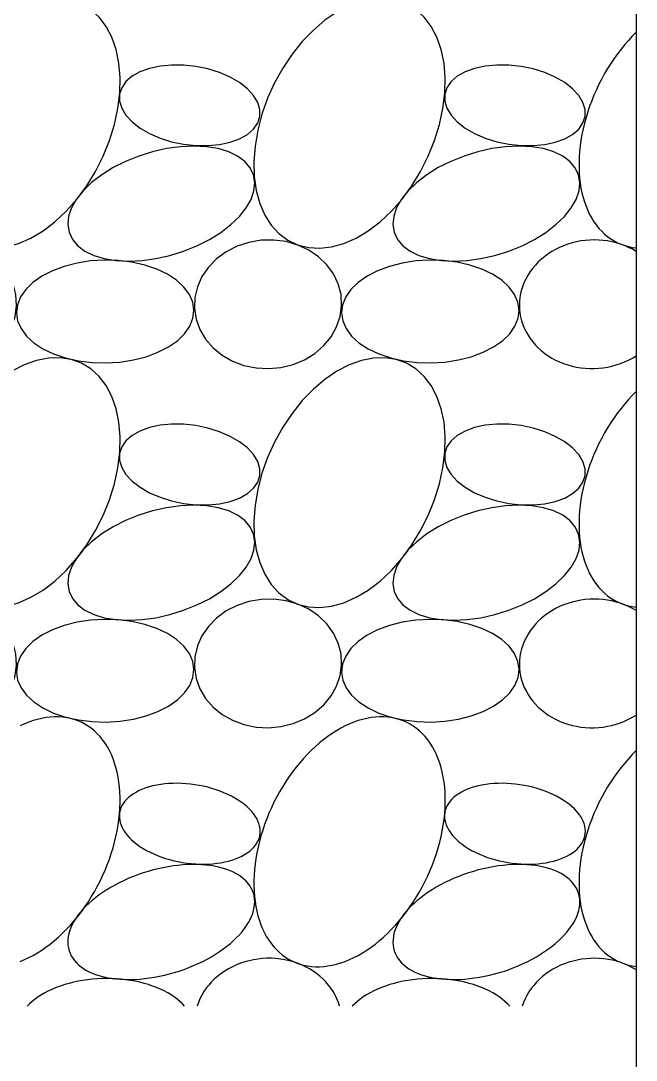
# Model space of a CAD drawing. Extents: x 10 to 698, y 9 to 300.
# Drawn here: x 652.119 to 654.011, y 136.613 to 139.807 of the extents above; entities that cross this region are included whole.
import ezdxf

# ---------------------------------------------------------------- set-up
doc = ezdxf.new("R2010")
doc.units = 0
doc.header["$LTSCALE"] = 0.5
doc.header["$MEASUREMENT"] = 0
doc.layers.get('0').update_dxf_attribs({"linetype": 'CONTINUOUS'})
doc.layers.add('A-ANNO-SYMB', color=7, linetype='CONTINUOUS')
doc.layers.add('A-DETL-PATT', color=8, linetype='CONTINUOUS')

# ---------------------------------------------------------------- blocks, each defined once
blk = doc.blocks.new('BATT-01')
at = {"flags": 128}
for points in [[(-0.06648, 0.06741), (-0.07044, 0.06884), (-0.07469, 0.06949), (-0.07917, 0.06935), (-0.0838, 0.06843), (-0.0885, 0.06674), (-0.09321, 0.0643), (-0.09783, 0.06116), (-0.1023, 0.05738), (-0.10654, 0.053), (-0.11048, 0.04811), (-0.11406, 0.04278), (-0.11721, 0.0371), (-0.1199, 0.03117), (-0.12206, 0.02508), (-0.12368, 0.01893), (-0.12471, 0.01282), (-0.12515, 0.00685), (-0.12498, 0.00113), (-0.12421, -0.00426), (-0.12285, -0.00922), (-0.12093, -0.01368), (-0.11847, -0.01756), (-0.11552, -0.0208), (-0.11213, -0.02335), (-0.10834, -0.02515), (-0.10422, -0.0262), (-0.09985, -0.02645), (-0.09529, -0.02592), (-0.09061, -0.02461), (-0.0859, -0.02254), (-0.08122, -0.01975), (-0.07667, -0.01628), (-0.07231, -0.01219), (-0.06821, -0.00755), (-0.06444, -0.00243), (-0.06107, 0.00309), (-0.05814, 0.0089), (-0.05571, 0.01493), (-0.05382, 0.02106), (-0.05249, 0.0272), (-0.05176, 0.03325), (-0.05162, 0.03911), (-0.05209, 0.04467), (-0.05315, 0.04986), (-0.0548, 0.05458), (-0.05699, 0.05876), (-0.0597, 0.06233), (-0.06288, 0.06523)], [(-0.0518, 0.0327), (-0.0518, 0.03004), (-0.05098, 0.02734), (-0.04936, 0.02466), (-0.047, 0.02211), (-0.04397, 0.01974), (-0.04036, 0.01764), (-0.03627, 0.01587), (-0.03184, 0.01448), (-0.0272, 0.01352), (-0.02248, 0.01301), (-0.01783, 0.01297), (-0.0134, 0.0134), (-0.00932, 0.01429), (-0.00571, 0.0156), (-0.00268, 0.01731), (-0.00032, 0.01936), (0.00129, 0.02168), (0.00211, 0.02421), (0.00211, 0.02687), (0.00129, 0.02958), (-0.00032, 0.03225), (-0.00268, 0.03481), (-0.00571, 0.03717), (-0.00933, 0.03927), (-0.01341, 0.04104), (-0.01785, 0.04243), (-0.02249, 0.04339), (-0.02721, 0.0439), (-0.03185, 0.04395), (-0.03628, 0.04352), (-0.04037, 0.04263), (-0.04398, 0.04131), (-0.04701, 0.0396), (-0.04937, 0.03756), (-0.05098, 0.03523)], [(-0.07123, -0.0203), (-0.06995, -0.02303), (-0.0679, -0.02545), (-0.06514, -0.02751), (-0.06172, -0.02917), (-0.05772, -0.03038), (-0.05324, -0.03112), (-0.04836, -0.03137), (-0.0432, -0.03112), (-0.03788, -0.03039), (-0.03252, -0.02919), (-0.02722, -0.02754), (-0.02212, -0.02548), (-0.01732, -0.02307), (-0.01294, -0.02034), (-0.00907, -0.01737), (-0.00579, -0.01421), (-0.00319, -0.01095), (-0.00131, -0.00765), (-0.00021, -0.00438), (0.0001, -0.00123), (-0.00039, 0.00175), (-0.00167, 0.00448), (-0.00372, 0.0069), (-0.00648, 0.00897), (-0.0099, 0.01062), (-0.0139, 0.01183), (-0.01839, 0.01257), (-0.02326, 0.01282), (-0.02842, 0.01257), (-0.03374, 0.01184), (-0.03911, 0.01064), (-0.0444, 0.00899), (-0.0495, 0.00694), (-0.0543, 0.00452), (-0.05868, 0.00179), (-0.06255, -0.00118), (-0.06583, -0.00433), (-0.06843, -0.0076), (-0.07031, -0.0109), (-0.07141, -0.01417), (-0.07172, -0.01732)], [(-0.14801, -0.04955), (-0.14737, -0.05369), (-0.14593, -0.05767), (-0.14373, -0.06137), (-0.14085, -0.06468), (-0.13736, -0.06751), (-0.13336, -0.06978), (-0.12897, -0.07142), (-0.12431, -0.07238), (-0.11952, -0.07264), (-0.11473, -0.07219), (-0.11009, -0.07104), (-0.10573, -0.06923), (-0.10177, -0.0668), (-0.09833, -0.06383), (-0.0955, -0.06041), (-0.09337, -0.05662), (-0.09199, -0.05259), (-0.09142, -0.04842), (-0.09166, -0.04423), (-0.0927, -0.04016), (-0.09453, -0.03631), (-0.09708, -0.03279), (-0.10028, -0.0297), (-0.10403, -0.02715), (-0.10825, -0.02519), (-0.11279, -0.02388), (-0.11753, -0.02327), (-0.12233, -0.02336), (-0.12706, -0.02417), (-0.13158, -0.02565), (-0.13576, -0.02778), (-0.13947, -0.03049), (-0.14262, -0.0337), (-0.14511, -0.03732), (-0.14687, -0.04124), (-0.14784, -0.04536)], [(-0.09144, -0.05124), (-0.09098, -0.05432), (-0.08968, -0.05731), (-0.0876, -0.06014), (-0.08476, -0.06274), (-0.08125, -0.06504), (-0.07715, -0.06699), (-0.07257, -0.06854), (-0.06761, -0.06965), (-0.06239, -0.0703), (-0.05705, -0.07046), (-0.05172, -0.07014), (-0.04653, -0.06934), (-0.0416, -0.06809), (-0.03707, -0.0664), (-0.03303, -0.06433), (-0.02959, -0.06193), (-0.02683, -0.05925), (-0.02482, -0.05636), (-0.02362, -0.05333), (-0.02324, -0.05024), (-0.02371, -0.04716), (-0.025, -0.04416), (-0.02709, -0.04134), (-0.02993, -0.03874), (-0.03344, -0.03643), (-0.03753, -0.03448), (-0.04212, -0.03293), (-0.04708, -0.03182), (-0.0523, -0.03118), (-0.05763, -0.03101), (-0.06296, -0.03133), (-0.06816, -0.03213), (-0.07308, -0.03339), (-0.07762, -0.03507), (-0.08166, -0.03714), (-0.0851, -0.03955), (-0.08786, -0.04223), (-0.08986, -0.04512), (-0.09107, -0.04815)]]:
    blk.add_lwpolyline(points, close=True, dxfattribs=at)

msp = doc.modelspace()

# ---------------------------------------------------------------- linework, layer by layer
at = {"layer": 'A-ANNO-SYMB'}
msp.add_line((654.01087003, 144.53828169), (654.01087003, 134.43923824), dxfattribs=at)
at = {"layer": 'A-DETL-PATT', "flags": 128}
for points in [[(654.01087003, 139.77184177), (653.99877235, 139.75964118), (653.98694311, 139.7468892), (653.97540665, 139.73361209), (653.96418671, 139.71983716), (653.95330639, 139.70559278), (653.94278808, 139.69090825), (653.93265343, 139.6758138), (653.92292331, 139.66034051), (653.91361772, 139.64452021), (653.90475584, 139.62838547), (653.89635589, 139.6119695), (653.88843518, 139.59530608), (653.88100999, 139.57842951), (653.87409561, 139.56137453), (653.86770628, 139.54417624), (653.86185514, 139.52687003), (653.85655424, 139.50949153), (653.85181449, 139.49207651), (653.84764563, 139.4746608), (653.84405627, 139.45728026), (653.84105377, 139.43997065), (653.83864432, 139.42276761), (653.83683288, 139.40570653), (653.83562318, 139.38882255), (653.8350177, 139.3721504), (653.8350177, 139.35572439), (653.83562318, 139.33957835), (653.83683288, 139.3237455), (653.83864432, 139.30825843), (653.84105377, 139.29314901), (653.84405627, 139.27844834), (653.84764563, 139.26418668), (653.85181449, 139.25039338), (653.85655424, 139.23709684), (653.86185514, 139.22432441), (653.86770628, 139.21210239), (653.87409561, 139.20045593), (653.88100999, 139.18940901), (653.88843518, 139.17898435), (653.89635589, 139.16920342), (653.90475584, 139.16008635), (653.91361772, 139.1516519), (653.92292331, 139.14391743), (653.93265343, 139.13689886), (653.94278808, 139.13061064), (653.95330639, 139.12506571), (653.96418671, 139.12027548), (653.97540665, 139.11624981), (653.98694311, 139.11299698), (653.99877235, 139.1105237), (654.01087003, 139.10883505)], [(654.01087003, 139.09822489), (653.99942046, 139.10481101), (653.98752122, 139.11076977), (653.97521654, 139.11607902), (653.96255216, 139.12071903), (653.94957513, 139.12467256), (653.93633369, 139.12792491), (653.92287706, 139.13046399), (653.90925524, 139.13228038), (653.89551886, 139.1333673), (653.88171898, 139.13372074), (653.86790688, 139.13333937), (653.85413389, 139.13222461), (653.84045121, 139.1303806), (653.82690969, 139.12781421), (653.81355965, 139.12453495), (653.80045071, 139.12055503), (653.7876316, 139.11588924), (653.77514996, 139.11055491), (653.76305217, 139.10457188), (653.75138319, 139.09796237), (653.74018641, 139.09075095), (653.72950342, 139.08296443), (653.71937394, 139.07463174), (653.70983561, 139.06578385), (653.70092388, 139.05645366), (653.69267188, 139.04667582), (653.68511027, 139.03648669), (653.67826715, 139.02592413), (653.67216796, 139.0150274), (653.66683537, 139.003837), (653.66228919, 138.99239451), (653.65854633, 138.98074247), (653.65562069, 138.96892418), (653.65352314, 138.95698356), (653.65226149, 138.944965), (653.65184042, 138.93291315), (653.65226149, 138.92087282), (653.65352314, 138.90888875), (653.65562069, 138.89700548), (653.65854633, 138.88526718), (653.66228919, 138.87371746), (653.66683537, 138.86239927), (653.67216796, 138.85135466), (653.67826715, 138.84062468), (653.68511027, 138.83024921), (653.69267188, 138.82026681), (653.70092388, 138.81071459), (653.70983561, 138.80162803), (653.71937394, 138.79304092), (653.72950342, 138.78498518), (653.74018641, 138.77749072), (653.75138319, 138.77058543), (653.76305217, 138.76429495), (653.77514996, 138.75864266), (653.7876316, 138.75364958), (653.80045071, 138.74933426), (653.81355965, 138.74571274), (653.82690969, 138.74279847), (653.84045121, 138.7406023), (653.85413389, 138.73913238), (653.86790688, 138.73839417), (653.88171898, 138.73839042), (653.89551886, 138.73912114), (653.90925524, 138.74058362), (653.92287706, 138.74277243), (653.93633369, 138.74567941), (653.94957513, 138.74929378), (653.96255216, 138.7536021), (653.97521654, 138.75858836), (653.98752122, 138.76423402), (653.99942046, 138.7705181), (654.01087003, 138.77741725)], [(654.01087003, 138.66812308), (653.99877235, 138.65592248), (653.98694311, 138.64317051), (653.97540665, 138.62989339), (653.96418671, 138.61611846), (653.95330639, 138.60187408), (653.94278808, 138.58718955), (653.93265343, 138.57209511), (653.92292331, 138.55662181), (653.91361772, 138.54080151), (653.90475584, 138.52466678), (653.89635589, 138.5082508), (653.88843518, 138.49158738), (653.88100999, 138.47471082), (653.87409561, 138.45765583), (653.86770628, 138.44045754), (653.86185514, 138.42315134), (653.85655424, 138.40577284), (653.85181449, 138.38835781), (653.84764563, 138.3709421), (653.84405627, 138.35356156), (653.84105377, 138.33625196), (653.83864432, 138.31904891), (653.83683288, 138.30198784), (653.83562318, 138.28510385), (653.8350177, 138.2684317), (653.8350177, 138.2520057), (653.83562318, 138.23585966), (653.83683288, 138.2200268), (653.83864432, 138.20453973), (653.84105377, 138.18943031), (653.84405627, 138.17472964), (653.84764563, 138.16046798), (653.85181449, 138.14667469), (653.85655424, 138.13337814), (653.86185514, 138.12060571), (653.86770628, 138.10838369), (653.87409561, 138.09673724), (653.88100999, 138.08569031), (653.88843518, 138.07526566), (653.89635589, 138.06548473), (653.90475584, 138.05636765), (653.91361772, 138.0479332), (653.92292331, 138.04019874), (653.93265343, 138.03318017), (653.94278808, 138.02689195), (653.95330639, 138.02134701), (653.96418671, 138.01655678), (653.97540665, 138.01253111), (653.98694311, 138.00927829), (653.99877235, 138.006805), (654.01087003, 138.00511635)], [(654.01087003, 137.99450619), (653.99942046, 138.00109231), (653.98752122, 138.00705107), (653.97521654, 138.01236032), (653.96255216, 138.01700033), (653.94957513, 138.02095386), (653.93633369, 138.02420621), (653.92287706, 138.0267453), (653.90925524, 138.02856168), (653.89551886, 138.02964861), (653.88171898, 138.03000204), (653.86790688, 138.02962067), (653.85413389, 138.02850591), (653.84045121, 138.02666191), (653.82690969, 138.02409551), (653.81355965, 138.02081626), (653.80045071, 138.01683634), (653.7876316, 138.01217054), (653.77514996, 138.00683622), (653.76305217, 138.00085318), (653.75138319, 137.99424367), (653.74018641, 137.98703225), (653.72950342, 137.97924573), (653.71937394, 137.97091304), (653.70983561, 137.96206516), (653.70092388, 137.95273496), (653.69267188, 137.94295712), (653.68511027, 137.93276799), (653.67826715, 137.92220543), (653.67216796, 137.9113087), (653.66683537, 137.9001183), (653.66228919, 137.88867581), (653.65854633, 137.87702377), (653.65562069, 137.86520548), (653.65352314, 137.85326486), (653.65226149, 137.8412463), (653.65184042, 137.82919446), (653.65226149, 137.81715412), (653.65352314, 137.80517005), (653.65562069, 137.79328678), (653.65854633, 137.78154848), (653.66228919, 137.76999877), (653.66683537, 137.75868057), (653.67216796, 137.74763596), (653.67826715, 137.73690598), (653.68511027, 137.72653051), (653.69267188, 137.71654812), (653.70092388, 137.70699589), (653.70983561, 137.69790934), (653.71937394, 137.68932223), (653.72950342, 137.68126648), (653.74018641, 137.67377203), (653.75138319, 137.66686673), (653.76305217, 137.66057625), (653.77514996, 137.65492397), (653.7876316, 137.64993088), (653.80045071, 137.64561556), (653.81355965, 137.64199404), (653.82690969, 137.63907978), (653.84045121, 137.6368836), (653.85413389, 137.63541368), (653.86790688, 137.63467547), (653.88171898, 137.63467172), (653.89551886, 137.63540245), (653.90925524, 137.63686493), (653.92287706, 137.63905373), (653.93633369, 137.64196072), (653.94957513, 137.64557509), (653.96255216, 137.64988341), (653.97521654, 137.65486966), (653.98752122, 137.66051532), (653.99942046, 137.6667994), (654.01087003, 137.67369856)], [(652.11683552, 136.91676495), (652.13022817, 136.92220333), (652.143621, 136.92839222), (652.15698625, 136.9353188), (652.17029624, 136.94296871), (652.18352336, 136.95132611), (652.1966402, 136.96037365), (652.20961957, 136.9700926), (652.22243459, 136.98046281), (652.23505867, 136.99146279), (652.24746566, 137.00306973), (652.25962985, 137.01525958), (652.27152601, 137.02800708), (652.2831295, 137.0412858), (652.29441626, 137.05506822), (652.3053629, 137.06932577), (652.31594673, 137.08402891), (652.32614582, 137.09914715), (652.33593902, 137.11464917), (652.34530604, 137.13050283), (652.35422747, 137.14667528), (652.3626848, 137.16313299), (652.37066052, 137.17984186), (652.37813809, 137.19676725), (652.38510201, 137.21387408), (652.39153786, 137.23112689), (652.39743228, 137.24848993), (652.40277307, 137.26592721), (652.40754915, 137.28340259), (652.41175063, 137.30087984), (652.41536879, 137.31832275), (652.41839614, 137.33569515), (652.4208264, 137.35296105), (652.42265454, 137.37008465), (652.42387677, 137.38703047), (652.42449054, 137.40376338), (652.4244946, 137.4202487), (652.42388893, 137.43645226), (652.42267479, 137.45234048), (652.4208547, 137.46788043), (652.41843242, 137.48303989), (652.41541298, 137.49778745), (652.41180263, 137.51209255), (652.40760887, 137.52592552), (652.40284037, 137.53925771), (652.39750703, 137.55206147), (652.3916199, 137.56431027), (652.38519117, 137.57597873), (652.37823419, 137.58704265), (652.37076335, 137.59747911), (652.36279416, 137.60726648), (652.35434312, 137.61638446), (652.34542776, 137.62481417), (652.33606654, 137.63253812), (652.32627888, 137.63954032), (652.31608506, 137.64580624), (652.30550621, 137.6513229), (652.29456425, 137.65607886), (652.28328186, 137.66006428), (652.27168243, 137.66327088), (652.25979, 137.66569202), (652.24762922, 137.66732269), (652.23522529, 137.6681595), (652.22260393, 137.66820072), (652.20979128, 137.66744626), (652.19681392, 137.66589769), (652.18369873, 137.66355822), (652.1704729, 137.66043269), (652.15716384, 137.65652759), (652.14379914, 137.651851), (652.13040649, 137.64641263), (652.11701366, 137.64022374)], [(654.01087003, 137.56440438), (653.99877235, 137.55220379), (653.98694311, 137.53945181), (653.97540665, 137.52617469), (653.96418671, 137.51239977), (653.95330639, 137.49815538), (653.94278808, 137.48347086), (653.93265343, 137.46837641), (653.92292331, 137.45290312), (653.91361772, 137.43708282), (653.90475584, 137.42094808), (653.89635589, 137.40453211), (653.88843518, 137.38786869), (653.88100999, 137.37099212), (653.87409561, 137.35393714), (653.86770628, 137.33673884), (653.86185514, 137.31943264), (653.85655424, 137.30205414), (653.85181449, 137.28463911), (653.84764563, 137.26722341), (653.84405627, 137.24984287), (653.84105377, 137.23253326), (653.83864432, 137.21533022), (653.83683288, 137.19826914), (653.83562318, 137.18138515), (653.8350177, 137.164713), (653.8350177, 137.148287), (653.83562318, 137.13214096), (653.83683288, 137.11630811), (653.83864432, 137.10082103), (653.84105377, 137.08571161), (653.84405627, 137.07101095), (653.84764563, 137.05674929), (653.85181449, 137.04295599), (653.85655424, 137.02965944), (653.86185514, 137.01688702), (653.86770628, 137.004665), (653.87409561, 136.99301854), (653.88100999, 136.98197161), (653.88843518, 136.97154696), (653.89635589, 136.96176603), (653.90475584, 136.95264896), (653.91361772, 136.94421451), (653.92292331, 136.93648004), (653.93265343, 136.92946147), (653.94278808, 136.92317325), (653.95330639, 136.91762832), (653.96418671, 136.91283809), (653.97540665, 136.90881242), (653.98694311, 136.90555959), (653.99877235, 136.90308631), (654.01087003, 136.90139766)], [(653.09897894, 136.77896613), (653.09525373, 136.79054088), (653.09072213, 136.80188457), (653.08540105, 136.8129549), (653.07931033, 136.82371058), (653.07247267, 136.83411153), (653.06491358, 136.84411895), (653.05666123, 136.85369552), (653.04774641, 136.86280555), (653.03820235, 136.87141506), (653.02806464, 136.87949194), (653.01737108, 136.88700609), (653.00616155, 136.89392947), (652.99447783, 136.90023629), (652.98236351, 136.90590302), (652.96986374, 136.91090852), (652.95702514, 136.91523415), (652.94389558, 136.91886376), (652.93052402, 136.92178382), (652.91696031, 136.92398345), (652.90325503, 136.92545444), (652.88945929, 136.92619131), (652.87562452, 136.92619131), (652.86180232, 136.92545444), (652.84804422, 136.92398345), (652.83440152, 136.92178382), (652.82092509, 136.91886376), (652.80766519, 136.91523415), (652.79467126, 136.91090852), (652.78199174, 136.90590302), (652.76967391, 136.90023629), (652.75776372, 136.89392947), (652.74630556, 136.88700609), (652.73534216, 136.87949194), (652.7249144, 136.87141506), (652.71506117, 136.86280555), (652.7058192, 136.85369552), (652.69722295, 136.84411895), (652.68930449, 136.83411153), (652.68209332, 136.82371058), (652.67561636, 136.8129549), (652.66989773, 136.80188457), (652.66495877, 136.79054088), (652.6608179, 136.77896613)], [(654.01087003, 136.89078749), (653.99959703, 136.89727865), (653.98788722, 136.9031616), (653.97578281, 136.90841515), (653.96332745, 136.91302036), (653.95056602, 136.91696062), (653.93754455, 136.92022172), (653.92430997, 136.92279192), (653.91091, 136.92466195), (653.89739294, 136.92582506), (653.88380752, 136.92627706), (653.87020273, 136.92601632), (653.8566276, 136.92504378), (653.84313107, 136.92336296), (653.82976181, 136.9209799), (653.816568, 136.91790319), (653.80359722, 136.91414394), (653.79089622, 136.90971569), (653.7785108, 136.90463441), (653.76648559, 136.89891841), (653.75486397, 136.8925883), (653.74368781, 136.88566691), (653.73299742, 136.87817918), (653.72283133, 136.87015211), (653.71322619, 136.86161464), (653.70421663, 136.85259754), (653.69583513, 136.84313332), (653.6881119, 136.83325611), (653.6810748, 136.8230015), (653.67474918, 136.81240648), (653.66915785, 136.80150922), (653.66432097, 136.79034903), (653.66025598, 136.77896613)], [(652.62275293, 136.77896613), (652.61575033, 136.78649714), (652.60804172, 136.79378896), (652.59965004, 136.80081988), (652.59060027, 136.80756896), (652.58091937, 136.81401613), (652.57063614, 136.82014218), (652.55978122, 136.82592888), (652.5483869, 136.83135899), (652.53648711, 136.83641635), (652.52411729, 136.84108591), (652.51131425, 136.84535377), (652.49811612, 136.84920721), (652.48456218, 136.85263476), (652.47069279, 136.85562623), (652.45654924, 136.8581727), (652.44217364, 136.8602666), (652.42760878, 136.86190168), (652.41289802, 136.86307309), (652.39808516, 136.86377733), (652.38321431, 136.86401232), (652.36832972, 136.86377733), (652.35347573, 136.86307309), (652.33869654, 136.86190168), (652.32403616, 136.8602666), (652.30953823, 136.8581727), (652.29524592, 136.85562623), (652.28120177, 136.85263476), (652.26744761, 136.84920721), (652.25402436, 136.84535377), (652.240972, 136.84108591), (652.22832939, 136.83641635), (652.21613417, 136.83135899), (652.20442263, 136.82592888), (652.19322965, 136.82014218), (652.18258856, 136.81401613), (652.17253102, 136.80756896), (652.16308699, 136.80081988), (652.15428457, 136.79378896), (652.14614998, 136.78649714), (652.13870744, 136.77896613)], [(653.62219101, 136.77896613), (653.61518841, 136.78649714), (653.6074798, 136.79378896), (653.59908812, 136.80081988), (653.59003836, 136.80756896), (653.58035745, 136.81401613), (653.57007423, 136.82014218), (653.5592193, 136.82592888), (653.54782498, 136.83135899), (653.5359252, 136.83641635), (653.52355537, 136.84108591), (653.51075234, 136.84535377), (653.4975542, 136.84920721), (653.48400027, 136.85263476), (653.47013088, 136.85562623), (653.45598733, 136.8581727), (653.44161172, 136.8602666), (653.42704686, 136.86190168), (653.4123361, 136.86307309), (653.39752325, 136.86377733), (653.38265239, 136.86401232), (653.36776781, 136.86377733), (653.35291381, 136.86307309), (653.33813462, 136.86190168), (653.32347424, 136.8602666), (653.30897632, 136.8581727), (653.294684, 136.85562623), (653.28063986, 136.85263476), (653.26688569, 136.84920721), (653.25346245, 136.84535377), (653.24041009, 136.84108591), (653.22776748, 136.83641635), (653.21557225, 136.83135899), (653.20386071, 136.82592888), (653.19266774, 136.82014218), (653.18202664, 136.81401613), (653.1719691, 136.80756896), (653.16252507, 136.80081988), (653.15372266, 136.79378896), (653.14558807, 136.78649714), (653.13814552, 136.77896613)]]:
    msp.add_lwpolyline(points, dxfattribs=at)
for points in [[(653.30494429, 137.6513229), (653.29400233, 137.65607886), (653.28271994, 137.66006428), (653.27112052, 137.66327088), (653.25922809, 137.66569202), (653.24706731, 137.66732269), (653.23466338, 137.6681595), (653.22204201, 137.66820072), (653.20922937, 137.66744626), (653.196252, 137.66589769), (653.18313681, 137.66355822), (653.16991098, 137.66043269), (653.15660192, 137.65652759), (653.14323722, 137.651851), (653.12984457, 137.64641263), (653.11645174, 137.64022374), (653.10308648, 137.63329716), (653.0897765, 137.62564724), (653.07654938, 137.61728985), (653.06343254, 137.6082423), (653.05045316, 137.59852335), (653.03763815, 137.58815314), (653.02501407, 137.57715317), (653.01260708, 137.56554623), (653.00044289, 137.55335637), (652.98854673, 137.54060888), (652.97694324, 137.52733016), (652.96565648, 137.51354774), (652.95470984, 137.49929019), (652.94412601, 137.48458705), (652.93392692, 137.46946881), (652.92413372, 137.45396679), (652.9147667, 137.43811312), (652.90584527, 137.42194068), (652.89738794, 137.40548296), (652.88941222, 137.3887741), (652.88193465, 137.37184871), (652.87497073, 137.35474188), (652.86853488, 137.33748906), (652.86264046, 137.32012602), (652.85729967, 137.30268874), (652.85252359, 137.28521337), (652.84832211, 137.26773611), (652.84470395, 137.25029321), (652.8416766, 137.23292081), (652.83924634, 137.21565491), (652.8374182, 137.19853131), (652.83619597, 137.18158549), (652.8355822, 137.16485258), (652.83557814, 137.14836726), (652.8361838, 137.1321637), (652.83739794, 137.11627548), (652.83921804, 137.10073553), (652.84164032, 137.08557607), (652.84465976, 137.07082851), (652.84827011, 137.05652341), (652.85246387, 137.04269044), (652.85723237, 137.02935825), (652.86256571, 137.01655449), (652.86845284, 137.00430568), (652.87488156, 136.99263723), (652.88183855, 136.9815733), (652.88930938, 136.97113684), (652.89727858, 136.96134948), (652.90572962, 136.95223149), (652.91464498, 136.94380179), (652.9240062, 136.93607783), (652.93379386, 136.92907564), (652.94398768, 136.92280972), (652.95456653, 136.91729306), (652.96550849, 136.91253709), (652.97679088, 136.90855168), (652.98839031, 136.90534508), (653.00028274, 136.90292394), (653.01244352, 136.90129327), (653.02484744, 136.90045646), (653.03746881, 136.90041524), (653.05028145, 136.9011697), (653.06325882, 136.90271827), (653.07637401, 136.90505774), (653.08959984, 136.90818327), (653.1029089, 136.91208837), (653.1162736, 136.91676495), (653.12966625, 136.92220333), (653.14305908, 136.92839222), (653.15642434, 136.9353188), (653.16973432, 136.94296871), (653.18296144, 136.95132611), (653.19607828, 136.96037365), (653.20905766, 136.9700926), (653.22187267, 136.98046281), (653.23449675, 136.99146279), (653.24690375, 137.00306973), (653.25906793, 137.01525958), (653.27096409, 137.02800708), (653.28256758, 137.0412858), (653.29385434, 137.05506822), (653.30480098, 137.06932577), (653.31538482, 137.08402891), (653.3255839, 137.09914715), (653.33537711, 137.11464917), (653.34474413, 137.13050283), (653.35366555, 137.14667528), (653.36212288, 137.16313299), (653.3700986, 137.17984186), (653.37757617, 137.19676725), (653.3845401, 137.21387408), (653.39097594, 137.23112689), (653.39687036, 137.24848993), (653.40221115, 137.26592721), (653.40698723, 137.28340259), (653.41118871, 137.30087984), (653.41480687, 137.31832275), (653.41783422, 137.33569515), (653.42026449, 137.35296105), (653.42209262, 137.37008465), (653.42331485, 137.38703047), (653.42392863, 137.40376338), (653.42393269, 137.4202487), (653.42332702, 137.43645226), (653.42211288, 137.45234048), (653.42029278, 137.46788043), (653.4178705, 137.48303989), (653.41485106, 137.49778745), (653.41124072, 137.51209255), (653.40704695, 137.52592552), (653.40227845, 137.53925771), (653.39694511, 137.55206147), (653.39105798, 137.56431027), (653.38462926, 137.57597873), (653.37767227, 137.58704265), (653.37020144, 137.59747911), (653.36223224, 137.60726648), (653.35378121, 137.61638446), (653.34486584, 137.62481417), (653.33550463, 137.63253812), (653.32571696, 137.63954032), (653.31552314, 137.64580624)], [(652.4229624, 137.3736693), (652.42220949, 137.3661744), (652.42229376, 137.3585771), (652.4232149, 137.35090679), (652.42496935, 137.34319316), (652.42755031, 137.33546604), (652.43094779, 137.32775532), (652.43514867, 137.32009085), (652.44013668, 137.31250226), (652.44589252, 137.30501892), (652.45239393, 137.29766978), (652.45961576, 137.29048328), (652.46753006, 137.28348721), (652.47610621, 137.27670865), (652.48531105, 137.27017381), (652.49510894, 137.26390798), (652.505462, 137.25793541), (652.51633016, 137.25227919), (652.52767138, 137.24696121), (652.53944178, 137.24200204), (652.55159582, 137.23742088), (652.56408648, 137.23323544), (652.57686544, 137.22946192), (652.58988327, 137.22611492), (652.60308958, 137.22320738), (652.6164333, 137.22075055), (652.6298628, 137.21875394), (652.64332611, 137.21722528), (652.65677117, 137.21617047), (652.67014594, 137.2155936), (652.68339869, 137.2154969), (652.69647814, 137.21588074), (652.70933369, 137.21674365), (652.7219156, 137.21808227), (652.7341752, 137.21989144), (652.74606506, 137.22216414), (652.75753918, 137.2248916), (652.76855316, 137.22806326), (652.7790644, 137.23166684), (652.78903223, 137.23568841), (652.79841809, 137.24011241), (652.80718566, 137.24492171), (652.81530103, 137.25009773), (652.82273279, 137.25562042), (652.8294522, 137.26146842), (652.83543326, 137.26761912), (652.84065282, 137.27404871), (652.84509071, 137.28073232), (652.84872974, 137.28764408), (652.85155584, 137.29475727), (652.85355807, 137.30204436), (652.8547287, 137.30947716), (652.85506318, 137.31702691), (652.85456023, 137.32466441), (652.85322179, 137.3323601), (652.85105304, 137.34008421), (652.84806237, 137.34780687), (652.84426135, 137.35549818), (652.83966468, 137.36312841), (652.83429016, 137.37066802), (652.82815856, 137.37808784), (652.82129362, 137.38535918), (652.8137219, 137.3924539), (652.80547268, 137.39934455), (652.79657788, 137.40600447), (652.78707192, 137.4124079), (652.77699157, 137.41853006), (652.76637582, 137.42434728), (652.75526576, 137.42983703), (652.74370436, 137.43497809), (652.73173635, 137.43975056), (652.71940803, 137.44413598), (652.70676711, 137.44811739), (652.69386247, 137.45167937), (652.68074406, 137.45480816), (652.66746262, 137.45749164), (652.65406953, 137.45971944), (652.64061662, 137.46148293), (652.62715592, 137.46277529), (652.61373952, 137.46359152), (652.60041931, 137.46392847), (652.58724684, 137.46378483), (652.57427307, 137.46316115), (652.56154818, 137.46205985), (652.54912141, 137.4604852), (652.53704084, 137.45844327), (652.5253532, 137.45594198), (652.51410371, 137.452991), (652.50333588, 137.44960174), (652.49309139, 137.44578732), (652.48340987, 137.44156249), (652.47432876, 137.4369436), (652.46588321, 137.43194853), (652.45810588, 137.42659659), (652.45102687, 137.42090849), (652.44467356, 137.41490623), (652.43907054, 137.40861305), (652.43423948, 137.40205328), (652.43019906, 137.3952523), (652.42696493, 137.38823643), (652.4245496, 137.3810328)], [(653.42240049, 137.3736693), (653.42164757, 137.3661744), (653.42173184, 137.3585771), (653.42265299, 137.35090679), (653.42440743, 137.34319316), (653.42698839, 137.33546604), (653.43038588, 137.32775532), (653.43458675, 137.32009085), (653.43957476, 137.31250226), (653.4453306, 137.30501892), (653.45183201, 137.29766978), (653.45905384, 137.29048328), (653.46696814, 137.28348721), (653.4755443, 137.27670865), (653.48474913, 137.27017381), (653.49454703, 137.26390798), (653.50490008, 137.25793541), (653.51576824, 137.25227919), (653.52710946, 137.24696121), (653.53887986, 137.24200204), (653.5510339, 137.23742088), (653.56352457, 137.23323544), (653.57630353, 137.22946192), (653.58932135, 137.22611492), (653.60252766, 137.22320738), (653.61587138, 137.22075055), (653.62930088, 137.21875394), (653.6427642, 137.21722528), (653.65620925, 137.21617047), (653.66958402, 137.2155936), (653.68283677, 137.2154969), (653.69591622, 137.21588074), (653.70877177, 137.21674365), (653.72135368, 137.21808227), (653.73361328, 137.21989144), (653.74550314, 137.22216414), (653.75697726, 137.2248916), (653.76799124, 137.22806326), (653.77850249, 137.23166684), (653.78847032, 137.23568841), (653.79785617, 137.24011241), (653.80662374, 137.24492171), (653.81473911, 137.25009773), (653.82217087, 137.25562042), (653.82889028, 137.26146842), (653.83487134, 137.26761912), (653.84009091, 137.27404871), (653.84452879, 137.28073232), (653.84816782, 137.28764408), (653.85099392, 137.29475727), (653.85299616, 137.30204436), (653.85416678, 137.30947716), (653.85450126, 137.31702691), (653.85399831, 137.32466441), (653.85265987, 137.3323601), (653.85049112, 137.34008421), (653.84750045, 137.34780687), (653.84369943, 137.35549818), (653.83910276, 137.36312841), (653.83372824, 137.37066802), (653.82759665, 137.37808784), (653.82073171, 137.38535918), (653.81315998, 137.3924539), (653.80491076, 137.39934455), (653.79601597, 137.40600447), (653.78651, 137.4124079), (653.77642965, 137.41853006), (653.76581391, 137.42434728), (653.75470384, 137.42983703), (653.74314244, 137.43497809), (653.73117443, 137.43975056), (653.71884612, 137.44413598), (653.70620519, 137.44811739), (653.69330056, 137.45167937), (653.68018214, 137.45480816), (653.6669007, 137.45749164), (653.65350761, 137.45971944), (653.6400547, 137.46148293), (653.626594, 137.46277529), (653.6131776, 137.46359152), (653.5998574, 137.46392847), (653.58668493, 137.46378483), (653.57371115, 137.46316115), (653.56098627, 137.46205985), (653.5485595, 137.4604852), (653.53647892, 137.45844327), (653.52479128, 137.45594198), (653.51354179, 137.452991), (653.50277397, 137.44960174), (653.49252948, 137.44578732), (653.48284795, 137.44156249), (653.47376684, 137.4369436), (653.46532129, 137.43194853), (653.45754396, 137.42659659), (653.45046495, 137.42090849), (653.44411165, 137.41490623), (653.43850862, 137.40861305), (653.43367756, 137.40205328), (653.42963715, 137.3952523), (653.42640302, 137.38823643), (653.42398768, 137.3810328)], [(652.267497, 136.94965803), (652.27043575, 136.94163196), (652.27416939, 136.93387867), (652.27868735, 136.92642012), (652.28397682, 136.91927745), (652.29002281, 136.91247092), (652.29680818, 136.90601982), (652.30431368, 136.89994243), (652.31251806, 136.89425598), (652.32139805, 136.88897659), (652.33092849, 136.88411922), (652.34108235, 136.87969765), (652.35183085, 136.8757244), (652.36314353, 136.87221074), (652.37498832, 136.86916663), (652.38733165, 136.8666007), (652.40013852, 136.86452022), (652.41337263, 136.86293109), (652.42699648, 136.86183781), (652.44097143, 136.86124348), (652.45525789, 136.86114979), (652.46981534, 136.861557), (652.48460253, 136.86246396), (652.49957754, 136.8638681), (652.51469793, 136.86576543), (652.52992083, 136.86815058), (652.54520309, 136.87101679), (652.56050139, 136.87435594), (652.57577236, 136.87815855), (652.59097273, 136.88241385), (652.6060594, 136.88710978), (652.62098961, 136.89223302), (652.63572104, 136.89776906), (652.65021192, 136.9037022), (652.66442119, 136.91001562), (652.67830856, 136.91669143), (652.69183468, 136.9237107), (652.70496119, 136.93105353), (652.71765089, 136.93869913), (652.72986781, 136.9466258), (652.74157733, 136.95481108), (652.75274624, 136.96323177), (652.76334289, 136.971864), (652.77333724, 136.9806833), (652.78270096, 136.98966468), (652.79140751, 136.99878266), (652.7994322, 137.00801142), (652.8067523, 137.01732478), (652.81334706, 137.02669634), (652.81919777, 137.03609955), (652.82428785, 137.04550775), (652.82860289, 137.05489427), (652.83213063, 137.0642325), (652.83486109, 137.07349597), (652.83678653, 137.08265843), (652.83790148, 137.0916939), (652.83820279, 137.10057677), (652.8376896, 137.10928186), (652.83636337, 137.11778449), (652.83422786, 137.12606057), (652.83128911, 137.13408663), (652.82755547, 137.14183993), (652.82303751, 137.14929848), (652.81774804, 137.15644114), (652.81170205, 137.16324767), (652.80491669, 137.16969878), (652.79741118, 137.17577617), (652.7892068, 137.18146262), (652.78032681, 137.18674201), (652.77079637, 137.19159937), (652.76064251, 137.19602095), (652.74989401, 137.1999942), (652.73858133, 137.20350785), (652.72673654, 137.20655196), (652.71439321, 137.2091179), (652.70158634, 137.21119838), (652.68835223, 137.21278751), (652.67472838, 137.21388079), (652.66075343, 137.21447512), (652.64646698, 137.21456881), (652.63190952, 137.21416159), (652.61712233, 137.21325463), (652.60214732, 137.2118505), (652.58702693, 137.20995316), (652.57180404, 137.20756801), (652.55652178, 137.2047018), (652.54122348, 137.20136266), (652.5259525, 137.19756005), (652.51075213, 137.19330475), (652.49566546, 137.18860882), (652.48073525, 137.18348557), (652.46600382, 137.17794954), (652.45151294, 137.1720164), (652.43730367, 137.16570298), (652.4234163, 137.15902717), (652.40989018, 137.1520079), (652.39676367, 137.14466506), (652.38407397, 137.13701947), (652.37185705, 137.1290928), (652.36014753, 137.12090752), (652.34897862, 137.11248683), (652.33838198, 137.1038546), (652.32838763, 137.09503529), (652.3190239, 137.08605392), (652.31031736, 137.07693593), (652.30229266, 137.06770718), (652.29497256, 137.05839382), (652.2883778, 137.04902225), (652.28252709, 137.03961904), (652.27743701, 137.03021084), (652.27312198, 137.02082433), (652.26959423, 137.01148609), (652.26686377, 137.00222262), (652.26493833, 136.99306016), (652.26382338, 136.9840247), (652.26352207, 136.97514183), (652.26403526, 136.96643674), (652.26536149, 136.9579341)], [(653.26693509, 136.94965803), (653.26987383, 136.94163196), (653.27360748, 136.93387867), (653.27812544, 136.92642012), (653.28341491, 136.91927745), (653.28946089, 136.91247092), (653.29624626, 136.90601982), (653.30375177, 136.89994243), (653.31195615, 136.89425598), (653.32083614, 136.88897659), (653.33036657, 136.88411922), (653.34052043, 136.87969765), (653.35126894, 136.8757244), (653.36258162, 136.87221074), (653.37442641, 136.86916663), (653.38676973, 136.8666007), (653.3995766, 136.86452022), (653.41281072, 136.86293109), (653.42643456, 136.86183781), (653.44040952, 136.86124348), (653.45469597, 136.86114979), (653.46925342, 136.861557), (653.48404062, 136.86246396), (653.49901563, 136.8638681), (653.51413601, 136.86576543), (653.52935891, 136.86815058), (653.54464117, 136.87101679), (653.55993947, 136.87435594), (653.57521045, 136.87815855), (653.59041081, 136.88241385), (653.60549749, 136.88710978), (653.62042769, 136.89223302), (653.63515912, 136.89776906), (653.64965001, 136.9037022), (653.66385927, 136.91001562), (653.67774665, 136.91669143), (653.69127276, 136.9237107), (653.70439927, 136.93105353), (653.71708898, 136.93869913), (653.7293059, 136.9466258), (653.74101541, 136.95481108), (653.75218432, 136.96323177), (653.76278097, 136.971864), (653.77277532, 136.9806833), (653.78213904, 136.98966468), (653.79084559, 136.99878266), (653.79887029, 137.00801142), (653.80619039, 137.01732478), (653.81278514, 137.02669634), (653.81863585, 137.03609955), (653.82372594, 137.04550775), (653.82804097, 137.05489427), (653.83156872, 137.0642325), (653.83429918, 137.07349597), (653.83622461, 137.08265843), (653.83733956, 137.0916939), (653.83764087, 137.10057677), (653.83712769, 137.10928186), (653.83580146, 137.11778449), (653.83366594, 137.12606057), (653.8307272, 137.13408663), (653.82699355, 137.14183993), (653.82247559, 137.14929848), (653.81718612, 137.15644114), (653.81114013, 137.16324767), (653.80435477, 137.16969878), (653.79684926, 137.17577617), (653.78864488, 137.18146262), (653.77976489, 137.18674201), (653.77023446, 137.19159937), (653.7600806, 137.19602095), (653.74933209, 137.1999942), (653.73801941, 137.20350785), (653.72617462, 137.20655196), (653.7138313, 137.2091179), (653.70102443, 137.21119838), (653.68779031, 137.21278751), (653.67416647, 137.21388079), (653.66019151, 137.21447512), (653.64590506, 137.21456881), (653.6313476, 137.21416159), (653.61656041, 137.21325463), (653.6015854, 137.2118505), (653.58646502, 137.20995316), (653.57124212, 137.20756801), (653.55595986, 137.2047018), (653.54066156, 137.20136266), (653.52539058, 137.19756005), (653.51019021, 137.19330475), (653.49510354, 137.18860882), (653.48017333, 137.18348557), (653.46544191, 137.17794954), (653.45095102, 137.1720164), (653.43674176, 137.16570298), (653.42285438, 137.15902717), (653.40932827, 137.1520079), (653.39620176, 137.14466506), (653.38351205, 137.13701947), (653.37129513, 137.1290928), (653.35958562, 137.12090752), (653.34841671, 137.11248683), (653.33782006, 137.1038546), (653.32782571, 137.09503529), (653.31846199, 137.08605392), (653.30975544, 137.07693593), (653.30173074, 137.06770718), (653.29441064, 137.05839382), (653.28781589, 137.04902225), (653.28196518, 137.03961904), (653.27687509, 137.03021084), (653.27256006, 137.02082433), (653.26903231, 137.01148609), (653.26630185, 137.00222262), (653.26437642, 136.99306016), (653.26326146, 136.9840247), (653.26296015, 136.97514183), (653.26347334, 136.96643674), (653.26479957, 136.9579341)]]:
    msp.add_lwpolyline(points, close=True, dxfattribs=at)

# ---------------------------------------------------------------- block references
at = {"layer": 'A-DETL-PATT', "xscale": 8, "yscale": 8, "zscale": 8}
for p in [(652.83735006, 139.31948842), (653.83678814, 139.31948842), (652.83735006, 138.21576972), (653.83678814, 138.21576972)]:
    msp.add_blockref('BATT-01', p, dxfattribs=at)

doc.saveas('drawing.dxf')
